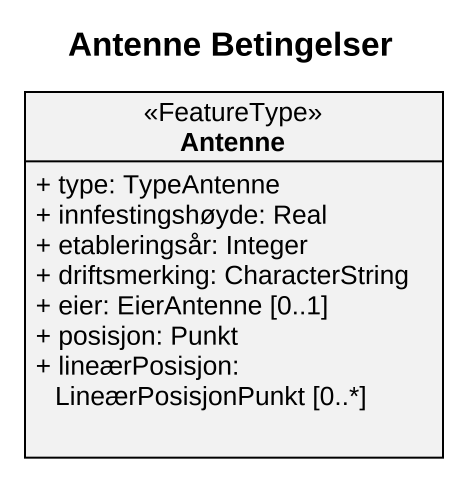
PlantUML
@startuml
title Antenne Betingelser
hide circle
hide empty members
skinparam classAttributeIconSize 0
class Antenne <<FeatureType>> {
  + type: TypeAntenne
  + innfestingshøyde: Real
  + etableringsår: Integer
  + driftsmerking: CharacterString
  + eier: EierAntenne [0..1]
  + posisjon: Punkt
  + lineærPosisjon: LineærPosisjonPunkt [0..*]
}
@enduml
